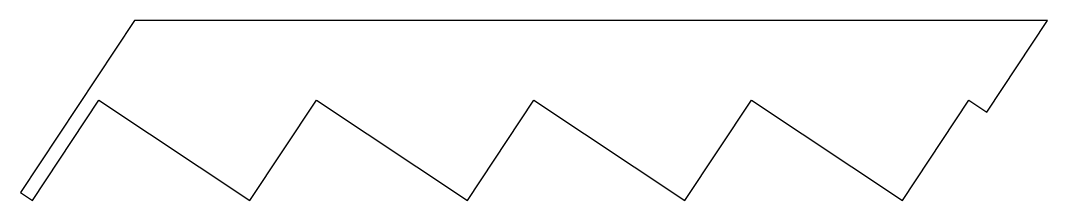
# Model space of a CAD drawing. Header units: metres. Extents: x 0 to 1428, y 0 to 250.
import ezdxf

# ---------------------------------------------------------------- set-up
doc = ezdxf.new("R2010")
doc.units = ezdxf.units.M

msp = doc.modelspace()

# ---------------------------------------------------------------- linework, layer by layer
msp.add_lwpolyline([(0, 11.1), (16.7, 0), (109.1, 139.3), (319.1, 0), (411.5, 139.3), (621.5, 0), (714, 139.3), (923.9, 0), (1016.4, 139.3), (1226.4, 0), (1318.8, 139.3), (1343.8, 122.7), (1428.2, 250), (158.5, 250)], close=True)

doc.saveas('drawing.dxf')
